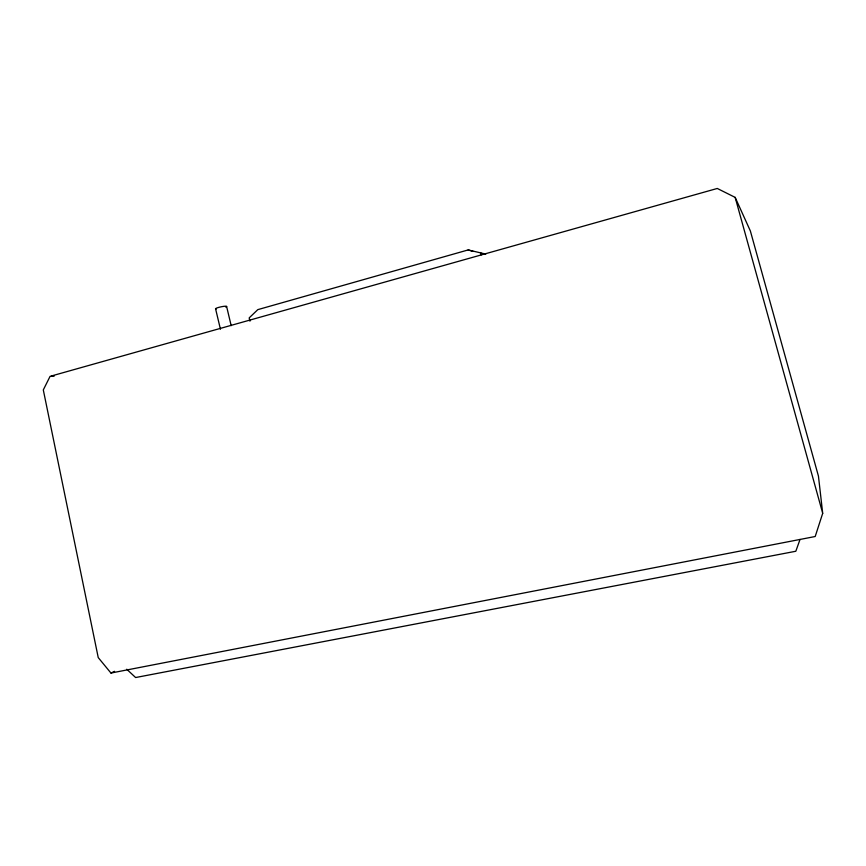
<?xml version="1.0" encoding="UTF-8"?>
<svg xmlns="http://www.w3.org/2000/svg" width="866" height="866" viewBox="0 0 866 866"><rect width="100%" height="100%" fill="white"/><g stroke="black" fill="none" stroke-linecap="round" stroke-linejoin="round"><path stroke-width="1.3" d="M822.7 513.311L815.198 536.509L110.945 673.044L98.237 657.586L43.3 389.916L50.076 376.353L717.286 188.463L735.158 197.383L750.367 230.962L818.446 476.138L822.7 513.311L735.158 197.383M800.032 539.442L795.822 551.252L135.616 677.537L126.728 669.234M110.945 673.044L114.593 671.334M485.772 254.095L468.138 249.938L257.808 309.638L249.181 317.898L249.96 321.167M51.43 376.299L54.125 376.201M468.138 249.938L473.237 251.454M480.662 252.558L481.215 254.875M226.621 306.499L231.179 325.659M215.569 308.751L220.44 329.242M216.197 309.032A5.651 0.79 -12.1 0 1 217.723 307.69A5.651 0.79 -12.1 0 1 224.835 306.239A5.651 0.79 -12.1 0 1 225.755 307.084"/></g></svg>
